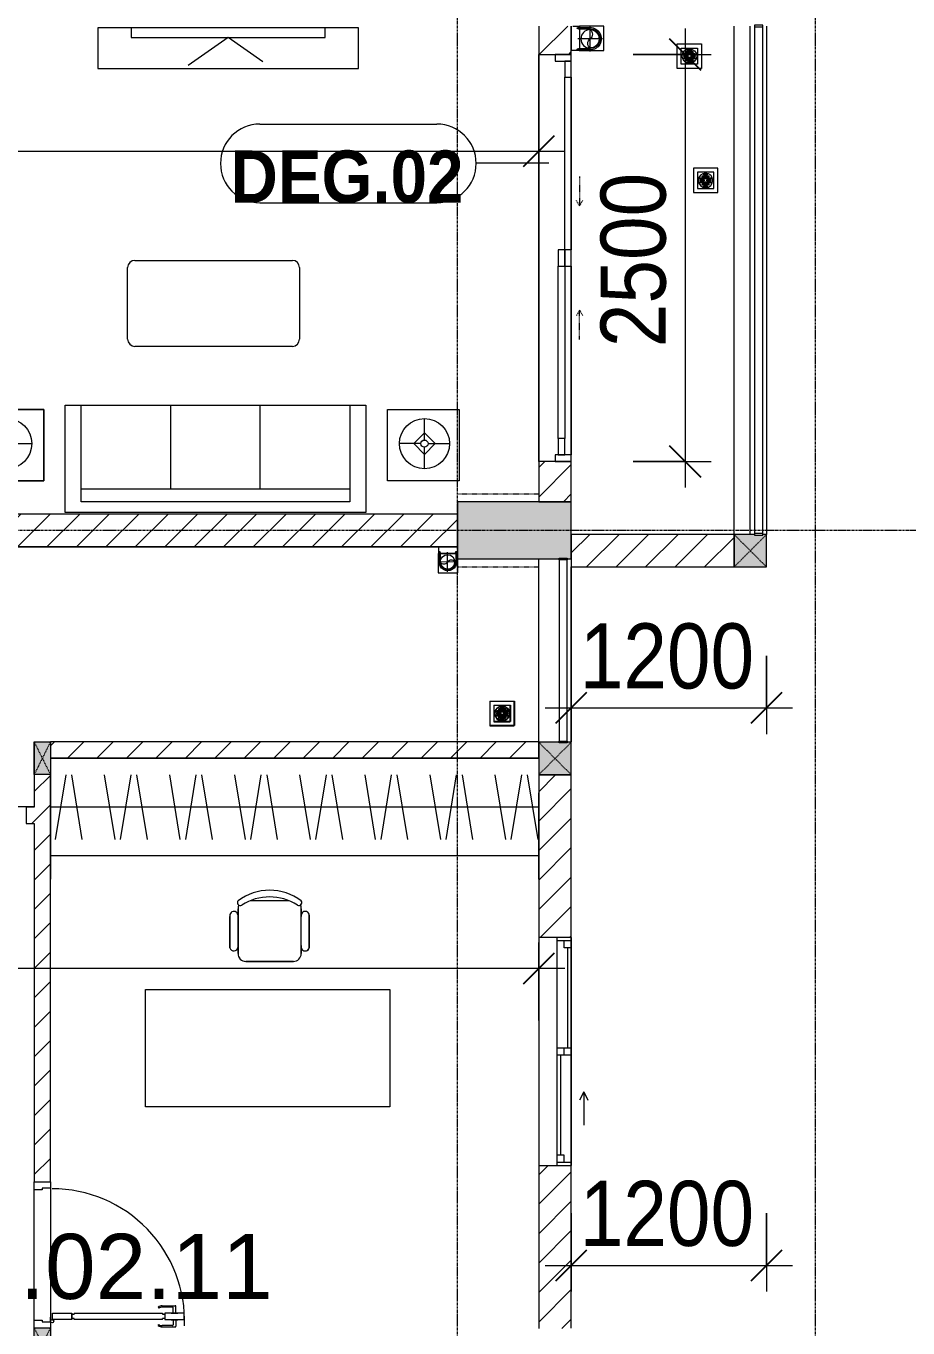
# Model space of a CAD drawing. Header units: millimetres. Extents: x 962 to 239635, y -15958 to 82755.
# Drawn here: x 111853 to 117272, y 56837 to 64835 of the extents above; entities that cross this region are included whole.
import ezdxf

# ---------------------------------------------------------------- set-up
doc = ezdxf.new("R2010")
doc.units = ezdxf.units.MM
for name, pattern in [('Dash', [6, 3, -3]), ('Dash 1_8_', [6.35, 3.175, -3.175]), ('Grid Line', [22.225, 12.7, -3.175, 3.175, -3.175]), ('IMPORT-CENTER _2_', [40.64, 25.4, -5.08, 5.08, -5.08])]:
    doc.linetypes.add(name, pattern=pattern)
for name, color, linetype, lineweight in [('0-1', 7, 'Continuous', 5), ('A-ANNO-DIMS', 211, 'Continuous', 9), ('A-ANNO-DIMS-160', 211, 'Continuous', 9), ('A-AREA', 32, 'Dash 1_8_', 9), ('A-AREA-IDEN', 2, 'Continuous', 9), ('A-DETL-GENF-1', 9, 'Continuous', 9), ('A-DOOR', 31, 'Continuous', 9), ('A-DOOR-1', 254, 'Continuous', 9), ('A-DOOR-2', 9, 'Continuous', 9), ('A-DOOR-FRAM', 31, 'Continuous', 9), ('A-DOOR-HDLN', 31, 'Dash', 9), ('A-DOOR-IDEN', 31, 'Continuous', 9), ('A-FLOR-1', 250, 'Continuous', 9), ('A-FLOR-2', 9, 'Continuous', 9), ('A-FLOR-HRAL', 11, 'Continuous', 9), ('A-FLOR-HRAL-1', 254, 'Continuous', 9), ('A-FLOR-HRAL-2', 9, 'Continuous', 9), ('A-GLAZ', 151, 'Continuous', 9), ('A-WALL', 113, 'Continuous', 9), ('A-WALL-1', 253, 'Continuous', 18), ('A-WALL-2', 9, 'Continuous', 9), ('A-WALL-3', 113, 'Continuous', 18), ('A-WALL-PATT-1', 10, 'Continuous', 9), ('A-WALL-PATT-2', 111, 'Continuous', 9), ('G-IMPT', 8, 'Continuous', 9), ('G-IMPT-2', 8, 'IMPORT-CENTER _2_', 9), ('I-FURN', 30, 'Continuous', 9), ('I-FURN-1', 254, 'Continuous', 9), ('M-EQPM', 50, 'Continuous', 9), ('M-EQPM-1', 254, 'Continuous', 9), ('S-COLS', 52, 'Continuous', 9), ('S-COLS-1', 52, 'Continuous', 5), ('S-COLS-2', 7, 'Continuous', 18), ('S-COLS-3', 254, 'Continuous', 9), ('S-COLS-4', 253, 'Continuous', 18), ('S-COLS-5', 52, 'Dash', 9), ('S-COLS-6', 52, 'Continuous', 18), ('S-COLS-HDLN', 52, 'Dash', 9), ('S-COLS-HDLN-1', 9, 'Dash', 9), ('S-GRID-1', 1, 'Grid Line', 9)]:
    doc.layers.add(name, color=color, linetype=linetype, lineweight=lineweight)
doc.styles.add('Arial_11', font='arial_0.ttf', dxfattribs={"height": 400})
doc.styles.add('Arial_B_6', font='arialbd_0.ttf', dxfattribs={"width": 0.9, "height": 320})
doc.styles.add('UTM Avo', font='UTM Avo.ttf', dxfattribs={"width": 0.9, "height": 400})
doc.dimstyles.new('1_Dim_chi_tiet_2_5', dxfattribs={"dimscale": 304.8, "dimtxt": 399.720379, "dimasz": 0.629921, "dimexe": 0.524934, "dimexo": 0.0625, "dimgap": 0.052493, "dimtad": 1, "dimdec": 0, "dimrnd": 5, "dimzin": 0, "dimdsep": 46, "dimtxsty": 'UTM Avo', "dimblk1": 'OBLIQUE', "dimblk2": 'OBLIQUE', "dimsah": 1, "dimcen": 0.09, "dimdle": 0.524934, "dimazin": 0, "dimtfac": 1, "dimtdec": 4, "dimtix": 1, "dimtmove": 0, "dimatfit": 3, "dimfxl": 1.049869, "dimfxlon": 1, "dimtvp": 1, "dimtolj": 1, "dimtzin": 0, "dimarcsym": 2})
doc.dimstyles.new('1_Dim_chi_tiet_2_5_1', dxfattribs={"dimscale": 304.8, "dimtxt": 399.720379, "dimasz": 0.629921, "dimexe": 0.524934, "dimexo": 0.0625, "dimgap": 0.052493, "dimtad": 1, "dimdec": 0, "dimrnd": 5, "dimzin": 0, "dimdsep": 46, "dimtxsty": 'UTM Avo', "dimblk1": 'OBLIQUE', "dimblk2": 'OBLIQUE', "dimsah": 1, "dimcen": 0.09, "dimdle": 0.524934, "dimazin": 0, "dimtfac": 1, "dimtdec": 4, "dimtix": 1, "dimtmove": 0, "dimatfit": 3, "dimfxl": 1.049869, "dimfxlon": 1, "dimtvp": 1, "dimtolj": 1, "dimtzin": 0, "dimarcsym": 2})
pattern_1 = [(45, (0, 0), (-90.50967, 90.50967), [])]
pattern_2 = [(45, (61750.9, 0), (-90.50967, 90.50967), [])]

# ---------------------------------------------------------------- blocks, each defined once
blk = doc.blocks.new('NCV_TKTC_KET CAU_rvt-1-TKCS_MB TẦNG 2')
at = {"layer": 'S-COLS-1'}
blk.add_hatch(color=256, dxfattribs=at).paths.add_polyline_path([(53427.6, 61561.9), (53452.6, 61561.9), (53452.6, 61911.9), (52752.6, 61911.9), (52752.6, 61561.9), (53377.6, 61561.9), (53377.6, 61566.9), (53427.6, 61566.9)])
at = {"layer": 'A-FLOR-1'}
for p, q in [((53452.6, 61711.9), (53452.6, 64835.3)), ((49152.9, 61635.3), (52752.6, 61635.3)), ((53452.6, 60436.5), (53452.6, 61511.9)), ((50152.5, 60436.5), (50152.5, 60038.1)), ((53377.6, 60436.5), (53252.6, 60436.5)), ((53452.6, 60436.5), (53427.6, 60436.5)), ((53452.6, 56835.3), (53452.6, 60436.5)), ((50152.5, 60038.1), (49152.9, 60038.1))]:
    blk.add_line(p, q, dxfattribs=at)
at = {"layer": 'S-COLS-2'}
for p, q in [((52752.6, 61911.9), (52752.6, 61561.9)), ((53452.6, 61911.9), (52752.6, 61911.9)), ((53452.6, 61561.9), (53452.6, 61911.9)), ((52752.6, 61561.9), (53377.6, 61561.9)), ((53427.6, 61561.9), (53452.6, 61561.9))]:
    blk.add_line(p, q, dxfattribs=at)
blk = doc.blocks.new('LOBBY_SOFA_1 - LOBBY_SOFA_1-901197-TKCS_MB TẦNG 2')
at = {"layer": 'I-FURN'}
for p, q in [((-2128.3, 1548.5), (-1160.3, 1548.5)), ((-2172.3, 1064.5), (-2172.3, 1504.5)), ((-1116.3, 1504.5), (-1116.3, 1064.5)), ((-1160.3, 1020.5), (-2128.3, 1020.5)), ((-2556, 660), (-708, 660)), ((-2556, 0), (-2556, 660)), ((-2457, 66), (-2457, 660)), ((-1907, 143), (-1907, 660)), ((-1357, 143), (-1357, 660)), ((-807, 660), (-807, 66)), ((-708, 660), (-708, 0)), ((-2688.2, 633.5), (-3128.2, 633.5)), ((-3128.2, 633.5), (-3128.2, 193.5)), ((-2915.4, 445), (-2915.4, 577)), ((-2688.2, 193.5), (-2688.2, 633.5)), ((-575.9, 633.5), (-135.9, 633.5)), ((-575.9, 193.5), (-575.9, 633.5)), ((-348.6, 445), (-348.6, 577)), ((-135.9, 633.5), (-135.9, 193.5)), ((-2981.4, 423), (-2915.4, 489)), ((-2915.4, 489), (-2849.4, 423)), ((-348.6, 489), (-414.6, 423)), ((-282.6, 423), (-348.6, 489)), ((-2937.4, 423), (-3069.4, 423)), ((-2915.4, 357), (-2981.4, 423)), ((-2849.4, 423), (-2915.4, 357)), ((-2915.4, 269), (-2915.4, 401)), ((-2893.4, 423), (-2761.4, 423)), ((-370.6, 423), (-502.6, 423)), ((-414.6, 423), (-348.6, 357)), ((-348.6, 357), (-282.6, 423)), ((-348.6, 269), (-348.6, 401)), ((-326.6, 423), (-194.6, 423)), ((-3128.2, 193.5), (-2688.2, 193.5)), ((-135.9, 193.5), (-575.9, 193.5)), ((-807, 143), (-2457, 143)), ((-708, 0), (-2556, 0)), ((-807, 66), (-2457, 66))]:
    blk.add_line(p, q, dxfattribs=at)
for centre, radius in [((-2915.4, 423), 154), ((-348.6, 423), 154), ((-2915.4, 423), 22), ((-348.6, 423), 22)]:
    blk.add_circle(centre, radius, dxfattribs=at)
for centre, start, end in [((-2128.3, 1504.5), 90, 180), ((-1160.3, 1504.5), 0, 90), ((-2128.3, 1064.5), 180, 270), ((-1160.3, 1064.5), 270, 0)]:
    blk.add_arc(centre, 44, start, end, dxfattribs=at)
at = {"layer": 'I-FURN-1'}
for p, q in [((-2128.3, 1548.5), (-1160.3, 1548.5)), ((-2172.3, 1064.5), (-2172.3, 1504.5)), ((-1116.3, 1504.5), (-1116.3, 1064.5)), ((-1160.3, 1020.5), (-2128.3, 1020.5)), ((-2556, 660), (-708, 660)), ((-2556, 0), (-2556, 660)), ((-708, 660), (-708, 0)), ((-3128.2, 633.5), (-2688.2, 633.5)), ((-3128.2, 193.5), (-3128.2, 633.5)), ((-2688.2, 633.5), (-2688.2, 193.5)), ((-575.9, 633.5), (-135.9, 633.5)), ((-575.9, 193.5), (-575.9, 633.5)), ((-135.9, 633.5), (-135.9, 193.5)), ((-2688.2, 193.5), (-3128.2, 193.5)), ((-135.9, 193.5), (-575.9, 193.5)), ((-708, 0), (-2556, 0))]:
    blk.add_line(p, q, dxfattribs=at)
for centre, start, end in [((-2128.3, 1504.5), 90, 180), ((-1160.3, 1504.5), 0, 90), ((-2128.3, 1064.5), 180, 270), ((-1160.3, 1064.5), 270, 0)]:
    blk.add_arc(centre, 44, start, end, dxfattribs=at)
blk = doc.blocks.new('DOOR_CW_01 CANH MO-PANEL KINH - DIW_01-900x2200-CỬA GỖ VÂN LAMINATE-V5-TKCS_MB TẦNG 2')
at = {"layer": 'A-DETL-GENF-1'}
for p, q in [((-397, -182), (-397, -62)), ((-397, -62), (-357, -62)), ((-357, -62), (-357, -182)), ((-357, -182), (-397, -182)), ((-397, -196), (-391, -196)), ((-397, -738), (-397, -196)), ((-391, -196), (-391, -182)), ((-391, -182), (-363, -182)), ((-363, -182), (-363, -196)), ((-357, -196), (-363, -196)), ((-357, -196), (-357, -738)), ((-433.9, -711.2), (-427.3, -715.8)), ((-320.1, -711.2), (-326.7, -715.8)), ((-442, -737), (-442, -816.5)), ((-434, -799.5), (-434, -737)), ((-399, -792.2), (-399, -831.8)), ((-397, -792.2), (-399, -792.2)), ((-397, -738), (-391, -738)), ((-357, -752), (-397, -752)), ((-397, -752), (-397, -872)), ((-397, -792.2), (-397, -831.8)), ((-391, -752), (-391, -738)), ((-363, -752), (-391, -752)), ((-357, -738), (-363, -738)), ((-363, -738), (-363, -752)), ((-357, -872), (-357, -752)), ((-357, -792.2), (-357, -831.8)), ((-357, -792.2), (-355, -792.2)), ((-355, -792.2), (-355, -831.8)), ((-320, -799.5), (-320, -737)), ((-312, -737), (-312, -816.5)), ((-399, -820.5), (-438, -820.5)), ((-399, -803.5), (-430, -803.5)), ((-399, -831.8), (-397, -831.8)), ((-397, -872), (-357, -872)), ((-355, -831.8), (-357, -831.8)), ((-355, -803.5), (-324, -803.5)), ((-355, -820.5), (-316, -820.5))]:
    blk.add_line(p, q, dxfattribs=at)
blk.add_circle((-407, -60), 10, dxfattribs=at)
for centre, radius, start, end in [((-407, -60), 814, 268, 0), ((-397, -737), 45, 145, 180), ((-397, -737), 37, 145, 180), ((-357, -737), 37, 0, 35), ((-357, -737), 45, 360, 35), ((-430, -799.5), 4, 180, 270), ((-324, -799.5), 4, 270, 0), ((-438, -816.5), 4, 180, 270), ((-316, -816.5), 4, 270, 0)]:
    blk.add_arc(centre, radius, start, end, dxfattribs=at)
at = {"layer": 'A-DOOR-2'}
for p, q in [((-448.4, 50), (-400, 50)), ((-400, 50), (-400, 0)), ((400, 0), (400, 50)), ((400, 50), (450, 50)), ((450, 50), (450, -50)), ((-410, -50), (-448.4, -50)), ((-410, 0), (-410, -50)), ((-400, 0), (-410, 0)), ((-407, -50), (-382, -50)), ((410, 0), (400, 0)), ((410, -50), (410, 0)), ((450, -50), (410, -50))]:
    blk.add_line(p, q, dxfattribs=at)
blk = doc.blocks.new('TU DO LV A - TU DO LV A-901194-TKCS_MB TẦNG 2')
at = {"layer": 'I-FURN'}
for p, q in [((0, 0), (3000, 0)), ((4.3, -101), (68.9, -499)), ((169, -101), (104.4, -499)), ((202.5, -101), (267.1, -499)), ((404.3, -101), (468.9, -499)), ((569, -101), (504.4, -499)), ((602.5, -101), (667.1, -499)), ((804.3, -101), (868.9, -499)), ((969, -101), (904.4, -499)), ((1002.5, -101), (1067.1, -499)), ((1204.3, -101), (1268.9, -499)), ((1369, -101), (1304.4, -499)), ((1402.5, -101), (1467.1, -499)), ((1604.3, -101), (1668.9, -499)), ((1769, -101), (1704.4, -499)), ((1802.5, -101), (1867.1, -499)), ((2004.3, -101), (2068.9, -499)), ((2169, -101), (2104.4, -499)), ((2202.5, -101), (2267.1, -499)), ((2404.3, -101), (2468.9, -499)), ((2569, -101), (2504.4, -499)), ((2602.5, -101), (2667.1, -499)), ((2804.3, -101), (2868.9, -499)), ((2969, -101), (2904.4, -499)), ((0, -300), (3000, -300))]:
    blk.add_line(p, q, dxfattribs=at)
at = {"layer": 'I-FURN-1'}
blk.add_line((0, 0), (3000, 0), dxfattribs=at)
blk = doc.blocks.new('BAN LV A - BAN LV A_dwg_ban hoc2-348006-TKCS_MB TẦNG 2')
at = {"layer": 'I-FURN'}
for p, q in [((145.8, 437.4), (-145.8, 437.4)), ((-243, 354.4), (-243, 162)), ((-194.4, 388.8), (-194.4, 113.4)), ((194.4, 113.4), (194.4, 388.8)), ((194.4, 351.4), (194.4, 150.8)), ((243.7, 162), (243.7, 354.4)), ((-120.5, 64.8), (120.5, 64.8))]:
    blk.add_line(p, q, dxfattribs=at)
at = {"layer": 'I-FURN', "flags": 128}
blk.add_lwpolyline([(-737.8, 610.5), (-737.8, 1330.5), (-154.9, 1330.5), (762.2, 1330.5), (762.2, 610.5)], close=True, dxfattribs=at)
at = {"layer": 'I-FURN'}
for centre, radius, start, end in [((-145.8, 388.8), 48.6, 90, 180), ((145.8, 388.8), 48.6, 360, 90), ((-218.7, 347.3), 25.3, 343.7398, 163.7398), ((219.4, 347.3), 25.3, 16.2602, 170.70537), ((-218.7, 154.9), 25.3, 163.7398, 16.2602), ((219.4, 154.9), 25.3, 189.29463, 16.2602), ((-180.2, 75.4), 17.8, 57.97259, 216.69006), ((-145.8, 113.4), 48.6, 180, 207.58444), ((0, 359.3), 318.2, 237.57575, 302.42425), ((180.2, 75.4), 17.8, 323.30994, 122.02741), ((145.8, 113.4), 48.6, 332.41556, 0), ((0, 324), 324, 233.1301, 306.8699)]:
    blk.add_arc(centre, radius, start, end, dxfattribs=at)
blk = doc.blocks.new('BAN LV A - BAN LV A_dwg-348005-TKCS_MB TẦNG 2')
at = {"extrusion": (0, 0, -1), "zscale": -1, "rotation": 180}
blk.add_blockref('BAN LV A - BAN LV A_dwg_ban hoc2-348006-TKCS_MB TẦNG 2', (-729, 1383.7), dxfattribs=at)
blk = doc.blocks.new('BAN LV A - BAN LV A-401069-TKCS_MB TẦNG 2')
at = {"layer": 'I-FURN-1'}
for p, q in [((-8.8, -53.2), (1491.2, -53.2)), ((-8.8, -773.2), (-8.8, -53.2)), ((1491.2, -53.2), (1491.2, -773.2)), ((1491.2, -773.2), (-8.8, -773.2)), ((583.2, -946.3), (874.8, -946.3)), ((486, -1221.7), (486, -1029.3)), ((534.6, -1029.3), (534.6, -994.9)), ((923.4, -994.9), (923.4, -1032.3)), ((972.7, -1029.3), (972.7, -1221.7)), ((534.6, -1270.3), (534.6, -1235.9)), ((923.4, -1232.9), (923.4, -1270.3))]:
    blk.add_line(p, q, dxfattribs=at)
for centre, radius, start, end in [((583.2, -994.9), 48.6, 90, 180), ((874.8, -994.9), 48.6, 0, 90), ((510.3, -1036.4), 25.3, 16.2602, 163.7398), ((948.4, -1036.4), 25.3, 16.2602, 170.70537), ((510.3, -1228.8), 25.3, 163.7398, 343.7398), ((583.2, -1270.3), 48.6, 180, 207.58444), ((874.8, -1270.3), 48.6, 332.41556, 0), ((948.4, -1228.8), 25.3, 189.29463, 16.2602), ((548.9, -1308.3), 17.8, 119.40397, 216.69006), ((729, -1059.7), 324, 233.1301, 306.8699), ((909.2, -1308.3), 17.8, 323.30994, 60.59603)]:
    blk.add_arc(centre, radius, start, end, dxfattribs=at)
at = {"extrusion": (0, 0, -1), "zscale": -1, "rotation": 180}
blk.add_blockref('BAN LV A - BAN LV A_dwg-348005-TKCS_MB TẦNG 2', (0, 0), dxfattribs=at)
blk = doc.blocks.new('THU NUOC - THU NUOC-461820-TKCS_MB TẦNG 2')
at = {"layer": 'M-EQPM-1'}
for p, q in [((-66.3, 70.6), (-66.3, -79.4)), ((83.7, 70.6), (-66.3, 70.6)), ((58.7, 45.6), (-41.3, 45.6)), ((-41.3, 45.6), (-41.3, -54.4)), ((-23.3, 10.8), (40.9, 10.8)), ((40.9, 4.8), (-23.3, 4.8)), ((-11, 23.3), (28.5, 23.3)), ((28.5, 17.3), (-11, 17.3)), ((-1.1, 35.6), (18.5, 35.6)), ((18.5, 29.6), (-1.1, 29.6)), ((58.7, -54.4), (58.7, 45.6)), ((83.7, -79.4), (83.7, 70.6)), ((-66.3, -79.4), (83.7, -79.4)), ((-41.3, -54.4), (58.7, -54.4)), ((-23.3, -1.2), (0.7, -1.2)), ((0.7, -7.2), (-23.3, -7.2)), ((-23.3, -13.6), (40.9, -13.6)), ((40.9, -19.6), (-23.3, -19.6)), ((-11, -26.1), (28.5, -26.1)), ((28.5, -32.1), (-11, -32.1)), ((-1.1, -38.5), (18.5, -38.5)), ((18.5, -44.5), (-1.1, -44.5)), ((0.7, -1.2), (0.7, -7.2)), ((16.7, -1.2), (40.9, -1.2)), ((16.7, -7.2), (16.7, -1.2)), ((40.9, -7.2), (16.7, -7.2))]:
    blk.add_line(p, q, dxfattribs=at)
for centre, radius, start, end in [((8.7, -4.4), 45, 0, 180), ((8.7, -4.4), 45, 0, 180), ((-23.3, 7.8), 3, 90, 270), ((-11, 20.3), 3, 90, 270), ((-1.1, 32.6), 3, 90, 270), ((18.5, 32.6), 3, 270, 90), ((28.5, 20.3), 3, 270, 90), ((40.9, 7.8), 3, 270, 90), ((8.7, -4.4), 45, 180, 360), ((8.7, -4.4), 45, 180, 360), ((-23.3, -4.2), 3, 90, 270), ((-23.3, -16.6), 3, 90, 270), ((-11, -29.1), 3, 90, 270), ((-1.1, -41.5), 3, 90, 270), ((18.5, -41.5), 3, 270, 90), ((28.5, -29.1), 3, 270, 90), ((40.9, -4.2), 3, 270, 90), ((40.9, -16.6), 3, 270, 90)]:
    blk.add_arc(centre, radius, start, end, dxfattribs=at)
blk = doc.blocks.new('Railing - 50 x 10mm-901205-TKCS_MB TẦNG 2')
at = {"layer": 'A-FLOR-HRAL-2'}
for p, q in [((25, 5), (-25, 5)), ((-25, 5), (-25, -5)), ((25, -5), (25, 5)), ((-25, -5), (25, -5))]:
    blk.add_line(p, q, dxfattribs=at)
blk = doc.blocks.new('Railing - Railing-883275-TKCS_MB TẦNG 2')
at = {"layer": 'A-FLOR-HRAL-2'}
for p, q in [((30469.2, 52296.2), (30469.2, 51181.2)), ((30519.2, 51181.2), (30519.2, 52296.2))]:
    blk.add_line(p, q, dxfattribs=at)
at = {"extrusion": (0, 0, -1), "zscale": -1}
for p in [(-30494.2, 52301.2), (-30494.2, 51176.2)]:
    blk.add_blockref('Railing - 50 x 10mm-901205-TKCS_MB TẦNG 2', p, dxfattribs=at)
blk = doc.blocks.new('G1_SOF - BO TRU - 100x200-746114-TKCS_MB TẦNG 2')
at = {"layer": 'S-COLS'}
blk.add_hatch(color=256, dxfattribs=at).paths.add_polyline_path([(50, -100), (50, 100), (-50, 100), (-50, -100)])
at = {"layer": 'S-COLS-4'}
for p, q in [((-50, 100), (50, 100)), ((-50, -100), (-50, 100)), ((50, 100), (50, -100)), ((50, -100), (-50, -100))]:
    blk.add_line(p, q, dxfattribs=at)
at = {"layer": 'S-COLS-HDLN-1'}
for p, q in [((50, -100), (-50, 100)), ((-50, -100), (50, 100))]:
    blk.add_line(p, q, dxfattribs=at)
blk = doc.blocks.new('RES_BAN AN - RES_BAN AN-901223-TKCS_MB TẦNG 2')
at = {"layer": 'I-FURN-1'}
for p, q in [((1600, 0), (0, 0)), ((0, 0), (0, -250)), ((1600, -250), (1600, 0)), ((0, -250), (1600, -250))]:
    blk.add_line(p, q, dxfattribs=at)
blk = doc.blocks.new('KE TIVI-2 - KE TIVI-2-885819-TKCS_MB TẦNG 2')
at = {"layer": 'I-FURN-1'}
for p, q in [((-595.6, 0), (-595.6, -60)), ((595.6, 0), (-595.6, 0)), ((-595.6, -60), (595.6, -60)), ((0, -60), (-245.7, -232.1)), ((213, -209.1), (0, -60)), ((595.6, -60), (595.6, 0))]:
    blk.add_line(p, q, dxfattribs=at)
blk = doc.blocks.new('NCV_TKTC_TANG 2_rvt-1-TKCS_MB TẦNG 2')
at = {"layer": 'A-WALL-PATT-1'}
h = blk.add_hatch(dxfattribs=at)
h.set_pattern_fill('FP_1', color=256, style=0, pattern_type=2)
h.set_pattern_definition(pattern_1)
h.paths.add_polyline_path([(50252.6, 60336.9), (53252.6, 60336.9), (53252.6, 60436.9), (50252.6, 60436.9)])
h = blk.add_hatch(dxfattribs=at)
h.set_pattern_fill('FP_1', color=256, style=0, pattern_type=2)
h.set_pattern_definition(pattern_1)
h.paths.add_polyline_path([(50152.6, 57735.3), (50252.6, 57735.3), (50252.6, 60236.9), (50152.6, 60236.9), (50152.6, 59595.1)])
h = blk.add_hatch(dxfattribs=at)
h.set_pattern_fill('FP_1', color=256, style=0, pattern_type=2)
h.set_pattern_definition(pattern_1)
h.paths.add_polyline_path([(49152.6, 59936.9), (49202.6, 59936.9), (49202.6, 60036.9), (49152.6, 60036.9)])
h.paths.add_polyline_path([(50102.6, 59936.9), (50152.6, 59936.9), (50152.6, 60036.9), (50102.6, 60036.9)])
at = {"layer": 'A-FLOR-2'}
for p, q in [((54452.6, 61711.9), (54452.6, 64835.3)), ((53252.6, 62160.3), (53252.6, 64660.3)), ((53252.6, 64660.3), (53252.6, 62160.3)), ((53452.6, 62200.3), (53452.6, 63360.3)), ((50252.6, 60336.9), (50252.6, 60236.9)), ((53252.6, 60336.9), (50252.6, 60336.9)), ((50252.6, 60236.9), (50252.6, 59736.9)), ((53252.6, 59736.9), (53252.6, 60124.2)), ((50252.6, 59736.9), (50252.6, 59595.1)), ((53252.6, 59595.1), (53252.6, 59736.9)), ((50152.6, 56885.3), (50152.6, 57685.3)), ((50252.6, 57695.3), (50252.6, 56875.3))]:
    blk.add_line(p, q, dxfattribs=at)
at = {"layer": 'A-WALL-1'}
for p, q in [((53252.6, 60436.9), (50252.6, 60436.9)), ((53252.6, 60336.9), (53252.6, 60436.9)), ((50252.6, 60336.9), (53252.6, 60336.9)), ((50152.6, 60236.9), (50152.6, 60036.9)), ((50252.6, 57735.3), (50252.6, 60236.9)), ((50152.6, 60036.9), (50102.6, 60036.9)), ((50102.6, 60036.9), (50102.6, 59936.9)), ((50102.6, 59936.9), (50152.6, 59936.9)), ((50152.6, 59936.9), (50152.6, 57735.3)), ((50152.6, 57735.3), (50252.6, 57735.3))]:
    blk.add_line(p, q, dxfattribs=at)
at = {"layer": 'A-WALL-2'}
for p, q in [((53252.6, 60436.9), (53252.6, 61561.9)), ((53452.6, 61561.9), (53452.6, 60436.9)), ((53252.6, 60436.9), (53377.6, 60436.9)), ((53427.6, 60436.9), (53452.6, 60436.9)), ((50152.6, 56885.3), (50152.6, 57685.3)), ((50252.6, 57695.3), (50252.6, 56875.3))]:
    blk.add_line(p, q, dxfattribs=at)
at = {"layer": 'A-DOOR-1', "rotation": 90.00000000000118}
blk.add_blockref('DOOR_CW_01 CANH MO-PANEL KINH - DIW_01-900x2200-CỬA GỖ VÂN LAMINATE-V5-TKCS_MB TẦNG 2', (50202.6, 57285.3), dxfattribs=at)
at = {"layer": 'A-FLOR-HRAL-1'}
blk.add_blockref('Railing - Railing-883275-TKCS_MB TẦNG 2', (22908.5, 9260.7), dxfattribs=at)
at = {"layer": 'I-FURN-1'}
for name, p in [('RES_BAN AN - RES_BAN AN-901223-TKCS_MB TẦNG 2', (50544.3, 64824.9)), ('KE TIVI-2 - KE TIVI-2-885819-TKCS_MB TẦNG 2', (51344.3, 64824.9)), ('LOBBY_SOFA_1 - LOBBY_SOFA_1-901197-TKCS_MB TẦNG 2', (52899.1, 61846.9))]:
    blk.add_blockref(name, p, dxfattribs=at)
at = {"layer": 'I-FURN-1', "rotation": 180}
for name, p in [('TU DO LV A - TU DO LV A-901194-TKCS_MB TẦNG 2', (53252.6, 59736.9)), ('BAN LV A - BAN LV A-401069-TKCS_MB TẦNG 2', (52328.3, 58142.1))]:
    blk.add_blockref(name, p, dxfattribs=at)
at = {"layer": 'M-EQPM-1', "rotation": 180}
for p in [(54286.4, 63882.2), (53036.4, 60606.9)]:
    blk.add_blockref('THU NUOC - THU NUOC-461820-TKCS_MB TẦNG 2', p, dxfattribs=at)
at = {"layer": 'S-COLS-3', "rotation": 180}
for p in [(50202.6, 60336.9), (50202.6, 56736.9)]:
    blk.add_blockref('G1_SOF - BO TRU - 100x200-746114-TKCS_MB TẦNG 2', p, dxfattribs=at)
blk = doc.blocks.new('1_FAMILY RVT - W01-WxH 1400x1400xmm-389822-TKCS_MB TẦNG 2')
at = {"layer": 'A-GLAZ'}
for p, q in [((248.4, 172.39), (299.2, 197.79)), ((248.4, 172.39), (299.2, 146.99)), ((248.4, 172.39), (451.6, 172.39)), ((-700, 96.19), (-700, -103.81)), ((700, 96.19), (-700, 96.19)), ((-700, 96.19), (-636.5, 96.19)), ((-680.95, 96.19), (-680.95, 7.29)), ((-636.5, 96.19), (-22.225, 96.19)), ((-636.5, 96.19), (-636.5, 51.74)), ((-22.225, 7.29), (-22.225, 96.19)), ((-22.225, 96.19), (22.225, 96.19)), ((22.225, 96.19), (680.95, 96.19)), ((22.225, 96.19), (22.225, 7.29)), ((680.95, 96.19), (700, 96.19)), ((680.95, 96.19), (680.95, 7.29)), ((700, -103.81), (700, 96.19)), ((-700, 7.29), (-680.95, 7.29)), ((-636.5, 51.74), (-680.95, 51.74)), ((-680.95, 7.29), (-22.225, 7.29)), ((-636.5, 73.965), (-22.225, 73.965)), ((22.225, 51.74), (-22.225, 51.74)), ((-22.225, 7.29), (22.225, 7.29)), ((22.225, 29.515), (636.5, 29.515)), ((22.225, 7.29), (636.5, 7.29)), ((636.5, 51.74), (636.5, 7.29)), ((680.95, 51.74), (636.5, 51.74)), ((636.5, 7.29), (700, 7.29)), ((-700, -103.81), (700, -103.81))]:
    blk.add_line(p, q, dxfattribs=at)
blk = doc.blocks.new('DEG_02-DEG_03 - DEG_02-2500x2400mm-CỬA ĐI 02 CÁNH TRƯỢT-625766-TKCS_MB TẦNG 2')
at = {"layer": 'A-DOOR'}
for p, q in [((-1110, 100), (-1210, 100)), ((-1210, 100), (-1210, 60)), ((-1110, 60), (-1110, 100)), ((-1110, 100), (-50, 100)), ((50, 100), (-50, 100)), ((-50, 100), (-50, 60)), ((50, 60), (50, 100)), ((-1210, 60), (-1110, 60)), ((-50, 60), (-1110, 60)), ((50, 60), (-50, 60)), ((-50, 60), (-50, 20)), ((-50, 60), (50, 60)), ((-50, 20), (50, 20)), ((50, 20), (50, 60)), ((50, 60), (1110, 60)), ((1110, 20), (50, 20)), ((1210, 60), (1110, 60)), ((1110, 60), (1110, 20)), ((1110, 20), (1210, 20)), ((1210, 20), (1210, 60))]:
    blk.add_line(p, q, dxfattribs=at)
at = {"layer": 'A-DOOR-FRAM'}
for p, q in [((-1210, 100), (-1250, 100)), ((-1250, 100), (-1250, 0)), ((-1210, 0), (-1210, 100)), ((1250, 100), (1210, 100)), ((1210, 100), (1210, 0)), ((1250, 0), (1250, 100)), ((-1250, 0), (-1210, 0)), ((1210, 0), (1250, 0))]:
    blk.add_line(p, q, dxfattribs=at)
at = {"layer": 'A-DOOR-HDLN'}
for p, q in [((-320.4, 151.1), (-355, 171.1)), ((320.4, 151.1), (355, 171.1)), ((-500.4, 151.1), (-320.4, 151.1)), ((-320.4, 151.1), (-355, 131.1)), ((320.4, 151.1), (355, 131.1)), ((500.4, 151.1), (320.4, 151.1))]:
    blk.add_line(p, q, dxfattribs=at)
blk = doc.blocks.new('Railing - 50 x 10mm-1251311-TKCS_MB TẦNG 2')
at = {"layer": 'A-FLOR-HRAL'}
for p, q in [((25, 5), (-25, 5)), ((-25, 5), (-25, -5)), ((25, -5), (25, 5)), ((-25, -5), (25, -5))]:
    blk.add_line(p, q, dxfattribs=at)
blk = doc.blocks.new('Railing - Railing-1234502-TKCS_MB TẦNG 2')
at = {"layer": 'A-FLOR-HRAL'}
for p, q in [((54578.6, 64830.3), (54578.6, 61716.9)), ((54628.6, 61716.9), (54628.6, 64830.3))]:
    blk.add_line(p, q, dxfattribs=at)
for p in [(54603.6, 64835.3), (54603.6, 61711.9)]:
    blk.add_blockref('Railing - 50 x 10mm-1251311-TKCS_MB TẦNG 2', p)
blk = doc.blocks.new('TKTC_XREF_251221_MB TANG 2-7 - TKTC_XREF_260130_MB TANG 2-5_dwg_THU NUOC - THU NUOC-444531-TKCS_MB TẦNG 1-4746810-TKCS_MB TẦNG 2')
at = {"layer": 'G-IMPT'}
for p, q in [((-23.3, 10.8), (40.9, 10.8)), ((40.9, 4.8), (-23.3, 4.8)), ((-11, 23.3), (28.5, 23.3)), ((28.5, 17.3), (-11, 17.3)), ((-1.1, 35.6), (18.5, 35.6)), ((18.5, 29.6), (-1.1, 29.6)), ((-23.3, -13.6), (40.9, -13.6)), ((40.9, -19.6), (-23.3, -19.6)), ((-11, -26.1), (28.5, -26.1)), ((28.5, -32.1), (-11, -32.1)), ((-1.1, -38.5), (18.5, -38.5)), ((18.5, -44.5), (-1.1, -44.5))]:
    blk.add_line(p, q, dxfattribs=at)
at = {"layer": 'G-IMPT', "flags": 128}
for points in [[(83.7, -79.4), (83.7, 70.6), (-66.3, 70.6), (-66.3, -79.4)], [(58.7, -54.4), (58.7, 45.6), (-41.3, 45.6), (-41.3, -54.4)]]:
    blk.add_lwpolyline(points, close=True, dxfattribs=at)
for points in [[(-23.3, -1.2), (0.7, -1.2), (0.7, -7.2), (-23.3, -7.2)], [(40.9, -7.2), (16.7, -7.2), (16.7, -1.2), (40.9, -1.2)]]:
    blk.add_lwpolyline(points, dxfattribs=at)
at = {"layer": 'G-IMPT'}
for centre, radius, start, end in [((8.7, -4.4), 45, 360, 180), ((8.7, -4.4), 45, 360, 180), ((-23.3, 7.8), 3, 90, 270), ((-11, 20.3), 3, 90, 270), ((-1.1, 32.6), 3, 90, 270), ((18.5, 32.6), 3, 270, 90), ((28.5, 20.3), 3, 270, 90), ((40.9, 7.8), 3, 270, 90), ((8.7, -4.4), 45, 180, 360), ((8.7, -4.4), 45, 180, 360), ((-23.3, -4.2), 3, 90, 270), ((-23.3, -16.6), 3, 90, 270), ((-11, -29.1), 3, 90, 270), ((-1.1, -41.5), 3, 90, 270), ((18.5, -41.5), 3, 270, 90), ((28.5, -29.1), 3, 270, 90), ((40.9, -4.2), 3, 270, 90), ((40.9, -16.6), 3, 270, 90)]:
    blk.add_arc(centre, radius, start, end, dxfattribs=at)
blk = doc.blocks.new('TKTC_XREF_251221_MB TANG 2-7 - TKTC_XREF_260130_MB TANG 2-5_dwg_$cc-4746798-TKCS_MB TẦNG 2')
at = {"layer": 'G-IMPT-2'}
for p, q in [((-0.673, 0), (0.673, 0)), ((0, -0.673), (0, 0.673))]:
    blk.add_line(p, q, dxfattribs=at)
at = {"layer": 'M-EQPM'}
blk.add_circle((0, 0), 0.5, dxfattribs=at)
for centre, radius, start, end in [((0, 0), 0.5, 90, 270), ((0.188, 0.25), 0.313, 126.8699, 233.1301), ((-0.188, -0.25), 0.313, 306.8699, 53.1301)]:
    blk.add_arc(centre, radius, start, end, dxfattribs=at)
blk = doc.blocks.new('TKTC_XREF_251221_MB TANG 2-7 - TKTC_XREF_260130_MB TANG 2-5_dwg_CUM U_DN100-4746799-TKCS_MB TẦNG 2')
at = {"layer": 'G-IMPT'}
blk.add_hatch(color=256, dxfattribs=at).paths.add_polyline_path([(0, 61), (15.8, 58.9), (30.5, 52.8), (43.1, 43.1), (52.8, 30.5), (58.9, 15.8), (61, 0), (58.9, -15.8), (52.8, -30.5), (43.1, -43.1), (30.5, -52.8), (15.8, -58.9), (0, -61), (0, -57), (14.8, -55.1), (28.5, -49.4), (40.3, -40.3), (49.4, -28.5), (55.1, -14.8), (57, 0), (55.1, 14.8), (49.4, 28.5), (40.3, 40.3), (28.5, 49.4), (14.8, 55.1), (0, 57)])
for p, q in [((-79.1, 66.6), (-79.1, 63.4)), ((-76.6, 66.6), (-76.6, 63.4)), ((-74.6, 66.6), (-74.6, 63.4)), ((-72.7, 69.3), (-72.7, 60.7)), ((-66.9, 67.9), (-71.7, 67.9)), ((-66.9, 62.1), (-71.7, 62.1)), ((-65, 69), (0, 69)), ((-79.1, -63.4), (-79.1, -66.6)), ((-76.6, -63.4), (-76.6, -66.6)), ((-74.6, -63.4), (-74.6, -66.6)), ((-72.7, -60.7), (-72.7, -69.3)), ((-66.9, -62.1), (-71.7, -62.1)), ((-66.9, -67.9), (-71.7, -67.9)), ((-65, -69), (0, -69))]:
    blk.add_line(p, q, dxfattribs=at)
at = {"layer": 'G-IMPT', "flags": 128}
for points in [[(-72.7, 67.6), (-78.1, 67.6), (-78.1, 62.4), (-72.7, 62.4)], [(-71.7, 59.2), (-66.9, 59.2), (-66.9, 70.8), (-71.7, 70.8)], [(-66.9, 70.8), (-66.9, 72.7), (-65, 72.7), (-65, 57.3), (-66.9, 57.3), (-66.9, 59.2)], [(-65, 61), (0, 61), (0, 57)], [(-72.7, -62.4), (-78.1, -62.4), (-78.1, -67.6), (-72.7, -67.6)], [(-71.7, -70.8), (-66.9, -70.8), (-66.9, -59.2), (-71.7, -59.2)], [(-66.9, -59.2), (-66.9, -57.3), (-65, -57.3), (-65, -72.7), (-66.9, -72.7), (-66.9, -70.8)], [(-65, -61), (0, -61), (0, -57)]]:
    blk.add_lwpolyline(points, dxfattribs=at)
at = {"layer": 'G-IMPT'}
for centre, radius, start, end in [((-78.1, 66.6), 0.96, 90, 180), ((-78.1, 63.4), 0.96, 180, 270), ((-71.1, 69.3), 1.56, 112.61986, 247.38014), ((-67.9, 65), 4.8, 143.1301, 216.8699), ((-71.1, 60.7), 1.56, 112.61986, 247.38014), ((0, 0), 69, 270, 90), ((0, 0), 61, 270, 90), ((0, 0), 57, 270, 90), ((-78.1, -63.4), 0.96, 90, 180), ((-78.1, -66.6), 0.96, 180, 270), ((-71.1, -60.7), 1.56, 112.61986, 247.38014), ((-67.9, -65), 4.8, 143.1301, 216.8699), ((-71.1, -69.3), 1.56, 112.61986, 247.38014)]:
    blk.add_arc(centre, radius, start, end, dxfattribs=at)
blk = doc.blocks.new('TKTC_XREF_251221_MB TANG 2-7 - TKTC_XREF_260130_MB TANG 2-5_dwg_$cc-4746805-TKCS_MB TẦNG 2')
at = {"layer": 'G-IMPT-2'}
for p, q in [((-0.673, 0), (0.673, 0)), ((0, -0.673), (0, 0.673))]:
    blk.add_line(p, q, dxfattribs=at)
at = {"layer": 'M-EQPM'}
blk.add_circle((0, 0), 0.5, dxfattribs=at)
for centre, radius, start, end in [((0, 0), 0.5, 90, 270), ((0.188, 0.25), 0.313, 126.8699, 233.1301), ((-0.188, -0.25), 0.313, 306.8699, 53.1301)]:
    blk.add_arc(centre, radius, start, end, dxfattribs=at)
blk = doc.blocks.new('TKTC_XREF_251221_MB TANG 2-7 - TKTC_XREF_251221_MB TANG 2-7-2039446-TKCS_MB TẦNG 2')
at = {"layer": 'M-EQPM'}
for p, q in [((19801.1, 47448), (19801.1, 47598.4)), ((19809.9, 47598.4), (19850.9, 47598.1)), ((19850.9, 47598.1), (19850.9, 47447.7)), ((19851, 47598.3), (19851, 47447.9)), ((20000.7, 47598.3), (19851, 47598.3)), ((20000.7, 47447.9), (20000.7, 47598.3)), ((19850.9, 47447.7), (19801.1, 47448)), ((19851, 47447.9), (20000.7, 47447.9)), ((18984.2, 44398.4), (18984.2, 44358.4)), ((19100, 44398.4), (18984.2, 44398.4)), ((18982.4, 44358.4), (18982.4, 44238.4)), ((18984.2, 44358.4), (19100, 44358.4)), ((19100, 44358.4), (18984.2, 44358.4)), ((19102, 44238.4), (19102, 44325)), ((18982.4, 44238.4), (19102, 44238.4)), ((19800.1, 39598.4), (19800.1, 44275))]:
    blk.add_line(p, q, dxfattribs=at)
at = {"extrusion": (0, 0, -1)}
for name, p, xscale, yscale, zscale, rotation in [('TKTC_XREF_251221_MB TANG 2-7 - TKTC_XREF_260130_MB TANG 2-5_dwg_CUM U_DN100-4746799-TKCS_MB TẦNG 2', (-19915.9, 47520.3), 0.9975000000000006, 0.9975000000000006, -0.9975000000000006, 180.000991338195), ('TKTC_XREF_251221_MB TANG 2-7 - TKTC_XREF_260130_MB TANG 2-5_dwg_$cc-4746805-TKCS_MB TẦNG 2', (-19915.9, 47519.4), 113.7150000000073, 113.7150000000073, -113.7150000000073, 359.9990086636432), ('TKTC_XREF_251221_MB TANG 2-7 - TKTC_XREF_260130_MB TANG 2-5_dwg_CUM U_DN100-4746799-TKCS_MB TẦNG 2', (-19041.8, 44307.1), 0.7894736842105242, 0.7894736842105242, -0.7894736842105242, 269.9999999984439)]:
    blk.add_blockref(name, p, dxfattribs=dict(at, xscale=xscale, yscale=yscale, zscale=zscale, rotation=rotation))
at = {"extrusion": (0, 0, -1), "zscale": -1}
for p in [(-20534.8, 47417.8), (-19384.7, 43380.9)]:
    blk.add_blockref('TKTC_XREF_251221_MB TANG 2-7 - TKTC_XREF_260130_MB TANG 2-5_dwg_THU NUOC - THU NUOC-444531-TKCS_MB TẦNG 1-4746810-TKCS_MB TẦNG 2', p, dxfattribs=at)
at = {"xscale": 90.00000000005122, "yscale": 90.00000000005122, "zscale": 90.00000000005122, "rotation": 90.37402677993775}
blk.add_blockref('TKTC_XREF_251221_MB TANG 2-7 - TKTC_XREF_260130_MB TANG 2-5_dwg_$cc-4746798-TKCS_MB TẦNG 2', (19040, 44305.5), dxfattribs=at)
blk = doc.blocks.new('G1_SOF - BO TRU - 200x200-3052400-TKCS_MB TẦNG 2')
at = {"layer": 'S-COLS-HDLN'}
for p, q in [((-100, 100), (100, -100)), ((100, 100), (-100, -100))]:
    blk.add_line(p, q, dxfattribs=at)
blk = doc.blocks.new('DIMBLOCK121-TKCS_MB TẦNG 2')
at = {"layer": 'A-ANNO-DIMS-160'}
for p, q in [((115903, 64820.3), (115903, 62000.3)), ((115583, 64660.3), (116063, 64660.3)), ((115903, 64660.3), (115583, 64660.3)), ((115583, 62160.3), (116063, 62160.3)), ((115903, 62160.3), (115583, 62160.3))]:
    blk.add_line(p, q, dxfattribs=at)
at = {"layer": 'A-ANNO-DIMS-160', "lineweight": 25}
for p, q in [((115903, 64660.3), (115807, 64756.3)), ((115903, 64660.3), (115999, 64564.3)), ((115903, 62160.3), (115807, 62256.3)), ((115903, 62160.3), (115999, 62064.3))]:
    blk.add_line(p, q, dxfattribs=at)
at = {"layer": 'A-ANNO-DIMS-160', "color": 0, "insert": (115383.4, 62862.5), "char_height": 400, "width": 1314.636, "attachment_point": 1, "rotation": 90, "line_spacing_factor": 1.110334, "style": 'UTM Avo'}
blk.add_mtext('2500', dxfattribs=at)
blk = doc.blocks.new('_Oblique')
at = {"color": 0, "linetype": 'ByBlock', "lineweight": -2}
blk.add_line((-0.5, -0.5), (0.5, 0.5), dxfattribs=at)
blk = doc.blocks.new('STN_Door Tag - STN_Door Tag-1788670-TKCS_MB TẦNG 2')
at = {"layer": 'A-DOOR-IDEN'}
for p, q in [((-3.37, 1.495), (3.431, 1.495)), ((-3.37, -1.524), (3.431, -1.524))]:
    blk.add_line(p, q, dxfattribs=at)
for centre, start, end in [((-3.37, -0.015), 90, 270), ((3.431, -0.015), 270, 90)]:
    blk.add_arc(centre, 1.509, start, end, dxfattribs=at)
blk = doc.blocks.new('DIMBLOCK267-TKCS_MB TẦNG 2')
at = {"layer": 'A-ANNO-DIMS-160'}
for p, q in [((106403.5, 64386.7), (106403.5, 63906.7)), ((106403.5, 64066.7), (106403.5, 64386.7)), ((115003.5, 64386.7), (115003.5, 63906.7)), ((115003.5, 64066.7), (115003.5, 64386.7)), ((106243.5, 64066.7), (115163.5, 64066.7))]:
    blk.add_line(p, q, dxfattribs=at)
at = {"layer": 'A-ANNO-DIMS-160', "lineweight": 25}
for p, q in [((106403.5, 64066.7), (106499.5, 64162.7)), ((115003.5, 64066.7), (115099.5, 64162.7)), ((106403.5, 64066.7), (106307.5, 63970.7)), ((115003.5, 64066.7), (114907.5, 63970.7))]:
    blk.add_line(p, q, dxfattribs=at)
at = {"layer": 'A-ANNO-DIMS-160', "color": 0, "insert": (110155.7, 64586.3), "char_height": 400, "width": 1314.636, "attachment_point": 1, "line_spacing_factor": 1.110334, "style": 'UTM Avo'}
blk.add_mtext('8600', dxfattribs=at)
blk = doc.blocks.new('DIMBLOCK268-TKCS_MB TẦNG 2')
at = {"layer": 'A-ANNO-DIMS-160'}
for p, q in [((106403.5, 58725.9), (106403.5, 59205.9)), ((115003.5, 58725.9), (115003.5, 59205.9)), ((115163.5, 59045.9), (106243.5, 59045.9)), ((106403.5, 59045.9), (106403.5, 58725.9)), ((115003.5, 59045.9), (115003.5, 58725.9))]:
    blk.add_line(p, q, dxfattribs=at)
at = {"layer": 'A-ANNO-DIMS-160', "lineweight": 25}
for p, q in [((106403.5, 59045.9), (106499.5, 59141.9)), ((115003.5, 59045.9), (115099.5, 59141.9)), ((106403.5, 59045.9), (106307.5, 58949.9)), ((115003.5, 59045.9), (114907.5, 58949.9))]:
    blk.add_line(p, q, dxfattribs=at)
at = {"layer": 'A-ANNO-DIMS-160', "color": 0, "insert": (110155.7, 59565.5), "char_height": 400, "width": 1314.636, "attachment_point": 1, "line_spacing_factor": 1.110334, "style": 'UTM Avo'}
blk.add_mtext('8600', dxfattribs=at)
blk = doc.blocks.new('DIMBLOCK327-TKCS_MB TẦNG 2')
at = {"layer": 'A-ANNO-DIMS-160'}
for p, q in [((115203.5, 57541.3), (115203.5, 57061.3)), ((115203.5, 57221.3), (115203.5, 57541.3)), ((116403.5, 57541.3), (116403.5, 57061.3)), ((116403.5, 57221.3), (116403.5, 57541.3)), ((115043.5, 57221.3), (116563.5, 57221.3))]:
    blk.add_line(p, q, dxfattribs=at)
at = {"layer": 'A-ANNO-DIMS-160', "lineweight": 25}
for p, q in [((115203.5, 57221.3), (115299.5, 57317.3)), ((116403.5, 57221.3), (116499.5, 57317.3)), ((115203.5, 57221.3), (115107.5, 57125.3)), ((116403.5, 57221.3), (116307.5, 57125.3))]:
    blk.add_line(p, q, dxfattribs=at)
at = {"layer": 'A-ANNO-DIMS-160', "color": 0, "insert": (115255.7, 57740.9), "char_height": 400, "width": 1314.636, "attachment_point": 1, "line_spacing_factor": 1.110334, "style": 'UTM Avo'}
blk.add_mtext('1200', dxfattribs=at)
blk = doc.blocks.new('DIMBLOCK328-TKCS_MB TẦNG 2')
at = {"layer": 'A-ANNO-DIMS-160'}
for p, q in [((115203.5, 60965.9), (115203.5, 60485.9)), ((115203.5, 60645.9), (115203.5, 60965.9)), ((116403.5, 60965.9), (116403.5, 60485.9)), ((116403.5, 60645.9), (116403.5, 60965.9)), ((115043.5, 60645.9), (116563.5, 60645.9))]:
    blk.add_line(p, q, dxfattribs=at)
at = {"layer": 'A-ANNO-DIMS-160', "lineweight": 25}
for p, q in [((115203.5, 60645.9), (115299.5, 60741.9)), ((116403.5, 60645.9), (116499.5, 60741.9)), ((115203.5, 60645.9), (115107.5, 60549.9)), ((116403.5, 60645.9), (116307.5, 60549.9))]:
    blk.add_line(p, q, dxfattribs=at)
at = {"layer": 'A-ANNO-DIMS-160', "color": 0, "insert": (115255.7, 61165.5), "char_height": 400, "width": 1314.636, "attachment_point": 1, "line_spacing_factor": 1.110334, "style": 'UTM Avo'}
blk.add_mtext('1200', dxfattribs=at)

msp = doc.modelspace()

# ---------------------------------------------------------------- hatches: boundary and pattern name
at = {"layer": 'A-WALL-PATT-2'}
h = msp.add_hatch(dxfattribs=at)
h.set_pattern_fill('FP_1', color=256, style=0, pattern_type=2)
h.set_pattern_definition(pattern_2)
h.paths.add_polyline_path([(115203.5, 61911.9), (115203.5, 62160.3), (115003.5, 62160.3), (115003.5, 61911.9)])
h.paths.add_polyline_path([(115203.5, 64660.3), (115203.5, 64835.3), (115003.5, 64835.3), (115003.5, 64660.3)])
h = msp.add_hatch(dxfattribs=at)
h.set_pattern_fill('FP_1', color=256, style=0, pattern_type=2)
h.set_pattern_definition(pattern_2)
h.paths.add_polyline_path([(114503.5, 61636.9), (114503.5, 61836.9), (110903.8, 61836.9), (110903.8, 61636.9), (113028.9, 61636.9)])
h.paths.add_polyline_path([(110703.8, 61636.9), (110703.8, 61836.9), (107503.5, 61836.9), (107503.5, 61636.9), (109804.8, 61636.9)])
h = msp.add_hatch(dxfattribs=at)
h.set_pattern_fill('FP_1', color=256, style=0, pattern_type=2)
h.set_pattern_definition(pattern_2)
h.paths.add_polyline_path([(116203.5, 61511.9), (116203.5, 61711.9), (115203.5, 61711.4), (115203.5, 61511.9)])
h = msp.add_hatch(dxfattribs=at)
h.set_pattern_fill('FP_1', color=256, style=0, pattern_type=2)
h.set_pattern_definition(pattern_2)
h.paths.add_polyline_path([(115003.5, 56833.3), (115203.5, 56833.3), (115203.5, 57835.3), (115003.5, 57835.3), (115003.5, 57478.7)])
h.paths.add_polyline_path([(115203.5, 59235.3), (115203.5, 60235.3), (115003.5, 60235.3), (115003.5, 59235.3)])
at = {"layer": 'S-COLS-1'}
for points in [[(116403.5, 61511.9), (116403.5, 61711.9), (116379.5, 61711.9), (116379.5, 61706.9), (116329.5, 61706.9), (116329.5, 61711.9), (116203.5, 61711.4), (116203.5, 61511.9), (116379.5, 61511.9)], [(115203.5, 60235.3), (115203.5, 60435.3), (115178.5, 60435.3), (115178.5, 60431.9), (115128.5, 60431.9), (115128.5, 60435.3), (115003.5, 60435.3), (115003.5, 60235.3), (115178.5, 60235.3)]]:
    msp.add_hatch(color=256, dxfattribs=at).paths.add_polyline_path(points)

# ---------------------------------------------------------------- linework, layer by layer
at = {"layer": 'A-AREA'}
for p, q in [((114503.5, 61961.9), (115003.5, 61961.9)), ((114503.5, 61511.9), (115003.5, 61511.9))]:
    msp.add_line(p, q, dxfattribs=at)
at = {"layer": 'A-DOOR-IDEN'}
msp.add_line((115065.4, 63993.3), (114619.2, 63993.3), dxfattribs=at)
at = {"layer": 'A-WALL'}
for p, q in [((116303.5, 61711.9), (116303.5, 64835.3)), ((116403.5, 64835.3), (116403.5, 61711.9)), ((115003.5, 62160.3), (115003.5, 64660.3)), ((115203.5, 63360.3), (115203.5, 62200.3)), ((116203.5, 61511.9), (116203.5, 61711.9)), ((115203.5, 60235.3), (115003.5, 60235.3))]:
    msp.add_line(p, q, dxfattribs=at)
at = {"layer": 'A-WALL-3'}
for p, q in [((115003.5, 64835.3), (115003.5, 64660.3)), ((115203.5, 64660.3), (115203.5, 64835.3)), ((115003.5, 64660.3), (115203.5, 64660.3)), ((115003.5, 62160.3), (115003.5, 61911.9)), ((115203.5, 62160.3), (115003.5, 62160.3)), ((115203.5, 61911.9), (115203.5, 62160.3)), ((115003.5, 61911.9), (115203.5, 61911.9)), ((114503.5, 61836.9), (110903.8, 61836.9)), ((114503.5, 61636.9), (114503.5, 61836.9)), ((116203.5, 61711.9), (115203.5, 61711.9)), ((115203.5, 61711.9), (115203.5, 61511.9)), ((110903.8, 61636.9), (114503.5, 61636.9)), ((115203.5, 61511.9), (116203.5, 61511.9)), ((115003.5, 60235.3), (115003.5, 59235.3)), ((115203.5, 59235.3), (115203.5, 60235.3)), ((115003.5, 57835.3), (115003.5, 56833.3)), ((115203.5, 56835.3), (115203.5, 57835.3))]:
    msp.add_line(p, q, dxfattribs=at)
at = {"layer": 'S-COLS'}
for p, q in [((116203.5, 61711.9), (116203.5, 61511.9)), ((115003.5, 60235.3), (115203.5, 60235.3))]:
    msp.add_line(p, q, dxfattribs=at)
at = {"layer": 'S-COLS-6'}
for p, q in [((116329.5, 61711.9), (116203.5, 61711.9)), ((116403.5, 61711.9), (116379.5, 61711.9)), ((116403.5, 61511.9), (116403.5, 61711.9)), ((116203.5, 61511.9), (116403.5, 61511.9)), ((115128.5, 60435.3), (115003.5, 60435.3)), ((115003.5, 60435.3), (115003.5, 60235.3)), ((115203.5, 60435.3), (115178.5, 60435.3)), ((115203.5, 60235.3), (115203.5, 60435.3))]:
    msp.add_line(p, q, dxfattribs=at)
at = {"layer": 'S-GRID-1'}
for p, q in [((114503.5, 19351.6), (114503.5, 76542.3)), ((116703.5, 19351.6), (116703.5, 76542.3)), ((189415.6, 61736.9), (96253.4, 61736.9))]:
    msp.add_line(p, q, dxfattribs=at)

# ---------------------------------------------------------------- block references
at = {"layer": '0-1'}
for name in ['NCV_TKTC_KET CAU_rvt-1-TKCS_MB TẦNG 2', 'NCV_TKTC_TANG 2_rvt-1-TKCS_MB TẦNG 2']:
    msp.add_blockref(name, (61750.9, 0), dxfattribs=at)
at = {"layer": 'A-DOOR', "rotation": 269.9999999999998}
msp.add_blockref('DEG_02-DEG_03 - DEG_02-2500x2400mm-CỬA ĐI 02 CÁNH TRƯỢT-625766-TKCS_MB TẦNG 2', (115103.5, 63410.3), dxfattribs=at)
at = {"layer": 'A-DOOR-IDEN', "xscale": 159.9999999999999, "yscale": 159.9999999999999, "zscale": 159.9999999999999}
msp.add_blockref('STN_Door Tag - STN_Door Tag-1788670-TKCS_MB TẦNG 2', (113828.7, 63993.9), dxfattribs=at)
at = {"layer": 'A-FLOR-HRAL'}
msp.add_blockref('Railing - Railing-1234502-TKCS_MB TẦNG 2', (61750.9, 0), dxfattribs=at)
at = {"layer": 'A-GLAZ', "rotation": 269.9999999999998}
msp.add_blockref('1_FAMILY RVT - W01-WxH 1400x1400xmm-389822-TKCS_MB TẦNG 2', (115107.3, 58535.3), dxfattribs=at)
at = {"layer": 'M-EQPM'}
msp.add_blockref('TKTC_XREF_251221_MB TANG 2-7 - TKTC_XREF_251221_MB TANG 2-7-2039446-TKCS_MB TẦNG 2', (95403.5, 17236.9), dxfattribs=at)
at = {"layer": 'S-COLS-5'}
for p in [(116303.5, 61611.9), (115103.5, 60335.3)]:
    msp.add_blockref('G1_SOF - BO TRU - 200x200-3052400-TKCS_MB TẦNG 2', p, dxfattribs=at)

# ---------------------------------------------------------------- texts
at = {"layer": 'A-AREA-IDEN', "insert": (112250.1, 57009.5), "char_height": 400, "width": 2233.6, "attachment_point": 8, "line_spacing_factor": 0.936439, "style": 'Arial_11'}
msp.add_mtext('\\pt8,16,24,32,40,48,56,64,72,80,88,96,104,112,120,128,136,144,152,160,168,176,184,192,200,208,216,224,232,240,248,256;A1.02.11', dxfattribs=at)
at = {"layer": 'A-DOOR-IDEN', "insert": (113825.5, 63908.6), "char_height": 320, "width": 1467.36, "attachment_point": 5, "line_spacing_factor": 0.936439, "style": 'Arial_B_6'}
msp.add_mtext('\\pt7.2,14.4,21.6,28.8,36,43.2,50.4,57.6,64.8,72,79.2,86.4,93.6,100.8,108,115.2,122.4,129.6,136.8,144,151.2,158.4,165.6,172.8,180,187.2,194.4,201.6,208.8,216,223.2,230.4;DEG.02', dxfattribs=at)

# ---------------------------------------------------------------- dimensions: what is measured, and where the dimension line sits
at = {"layer": 'A-ANNO-DIMS'}
dim = msp.add_linear_dim(base=(115903, 62160.3), p1=(115583, 64660.3), p2=(115583, 62160.3), angle=90, dimstyle='1_Dim_chi_tiet_2_5', override={"dimpost": '<>', "dimfxl": 2500}, dxfattribs=at)
dim.commit()
dim.dimension.update_dxf_attribs({"geometry": 'DIMBLOCK121-TKCS_MB TẦNG 2', "text_midpoint": (115680, 63410.3)})
for base, p1, p2, override, picture, middle in [((115003.5, 64066.7), (106403.5, 64386.7), (115003.5, 64386.7), {"dimpost": '<>', "dimfxl": 8600}, 'DIMBLOCK267-TKCS_MB TẦNG 2', (110703.5, 64289.7)), ((116403.5, 60645.9), (115203.5, 60965.9), (116403.5, 60965.9), {"dimpost": '<>', "dimfxl": 1200}, 'DIMBLOCK328-TKCS_MB TẦNG 2', (115803.5, 60868.9)), ((106403.5, 59045.9), (115003.5, 58725.9), (106403.5, 58725.9), {"dimpost": '<>', "dimfxl": 8600}, 'DIMBLOCK268-TKCS_MB TẦNG 2', (110703.5, 59268.9)), ((116403.5, 57221.3), (115203.5, 57541.3), (116403.5, 57541.3), {"dimpost": '<>', "dimfxl": 1200}, 'DIMBLOCK327-TKCS_MB TẦNG 2', (115803.5, 57444.3))]:
    dim = msp.add_linear_dim(base=base, p1=p1, p2=p2, dimstyle='1_Dim_chi_tiet_2_5_1', override=override, dxfattribs=at)
    dim.commit()
    dim.dimension.update_dxf_attribs({"geometry": picture, "text_midpoint": middle})

doc.saveas('drawing.dxf')
